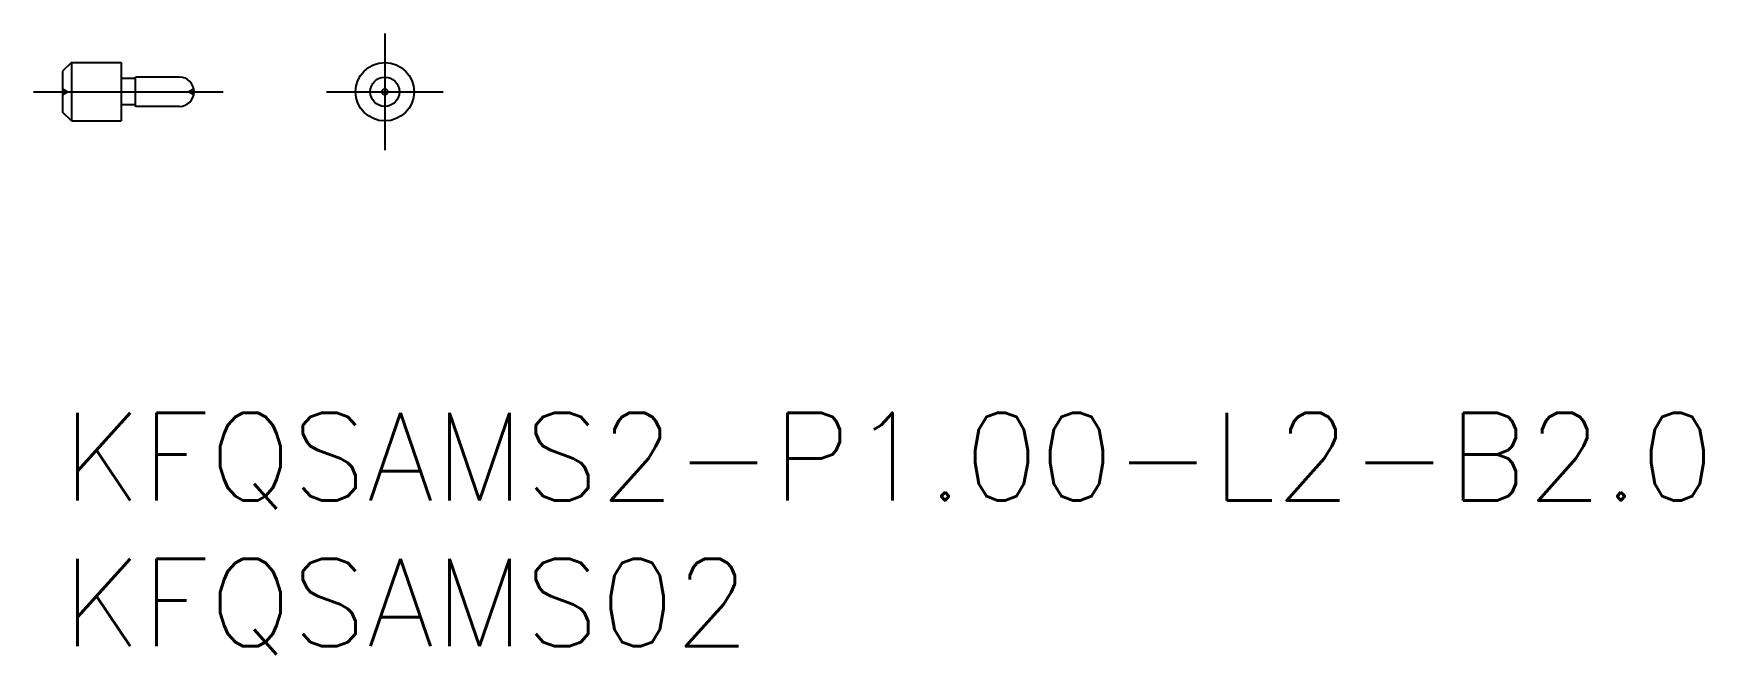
# Model space of a CAD drawing. Extents: x -1 to 56.2, y -8.3 to 13.
import ezdxf

# ---------------------------------------------------------------- set-up
doc = ezdxf.new("R2010")
doc.units = 0
doc.header["$LTSCALE"] = 0.5
doc.linetypes.add('CENTER', pattern=[50.8, 31.75, -6.35, 6.35, -6.35])
doc.linetypes.add('DASHED', pattern=[19.05, 12.7, -6.35])
for name, color, linetype in [('MSM_CENTER', 1, 'CENTER'), ('MSM_CONTINUOUS', 7, 'CONTINUOUS'), ('MSM_DASHED', 4, 'DASHED'), ('MSM_PART_NUMBER', 7, 'CONTINUOUS')]:
    doc.layers.add(name, color=color, linetype=linetype)
doc.styles.get("Standard").update_dxf_attribs({"font": 'txt.shx', "height": 3, "bigfont": 'bigfont.shx'})

# ---------------------------------------------------------------- blocks, each defined once
blk = doc.blocks.new('*U9')
at = {"layer": 'MSM_PART_NUMBER'}
blk.add_text('KFQSAMS2-P1.00-L2-B2.0', height=3, dxfattribs=at).set_placement((0, -3))
blk = doc.blocks.new('*U10')
at = {"layer": 'MSM_PART_NUMBER'}
blk.add_text('KFQSAMS02', height=3, dxfattribs=at).set_placement((0, -8))

msp = doc.modelspace()

# ---------------------------------------------------------------- linework, layer by layer
at = {"layer": 'MSM_CENTER'}
for p, q in [((11.032, 13), (11.032, 9)), ((-1, 11), (5.5, 11)), ((9.032, 11), (13.032, 11))]:
    msp.add_line(p, q, dxfattribs=at)
at = {"layer": 'MSM_CONTINUOUS'}
for p, q in [((0.3, 12), (0, 11.7)), ((0, 11.7), (0, 10.3)), ((0.3, 12), (2, 12)), ((0.3, 12), (0.3, 10)), ((2, 12), (2, 10)), ((2.45, 11.45), (2.05, 11.45)), ((4, 11.5), (2.5, 11.5)), ((2.5, 10.5), (2.5, 11.5)), ((0.3, 10), (0, 10.3)), ((2.45, 10.55), (2.05, 10.55)), ((4, 10.5), (2.5, 10.5)), ((0.3, 10), (2, 10))]:
    msp.add_line(p, q, dxfattribs=at)
for radius in [1, 0.5, 0.1]:
    msp.add_circle((11.032, 11), radius, dxfattribs=at)
for centre, radius, start, end in [((2.05, 11.5), 0.05, 180, 270), ((2.45, 11.5), 0.05, 270, 0), ((4, 11), 0.5, 270, 90), ((2.05, 10.5), 0.05, 90, 180), ((2.45, 10.5), 0.05, 0, 90)]:
    msp.add_arc(centre, radius, start, end, dxfattribs=at)
at = {"layer": 'MSM_DASHED'}
for p, q in [((0, 11.1), (0.173, 11)), ((0, 10.9), (0.173, 11)), ((4.49, 11.1), (4.317, 11)), ((4.49, 10.9), (4.317, 11))]:
    msp.add_line(p, q, dxfattribs=at)

# ---------------------------------------------------------------- block references
at = {"layer": 'MSM_CONTINUOUS'}
for name in ['*U9', '*U10']:
    msp.add_blockref(name, (0, 0), dxfattribs=at)

doc.saveas('drawing.dxf')
